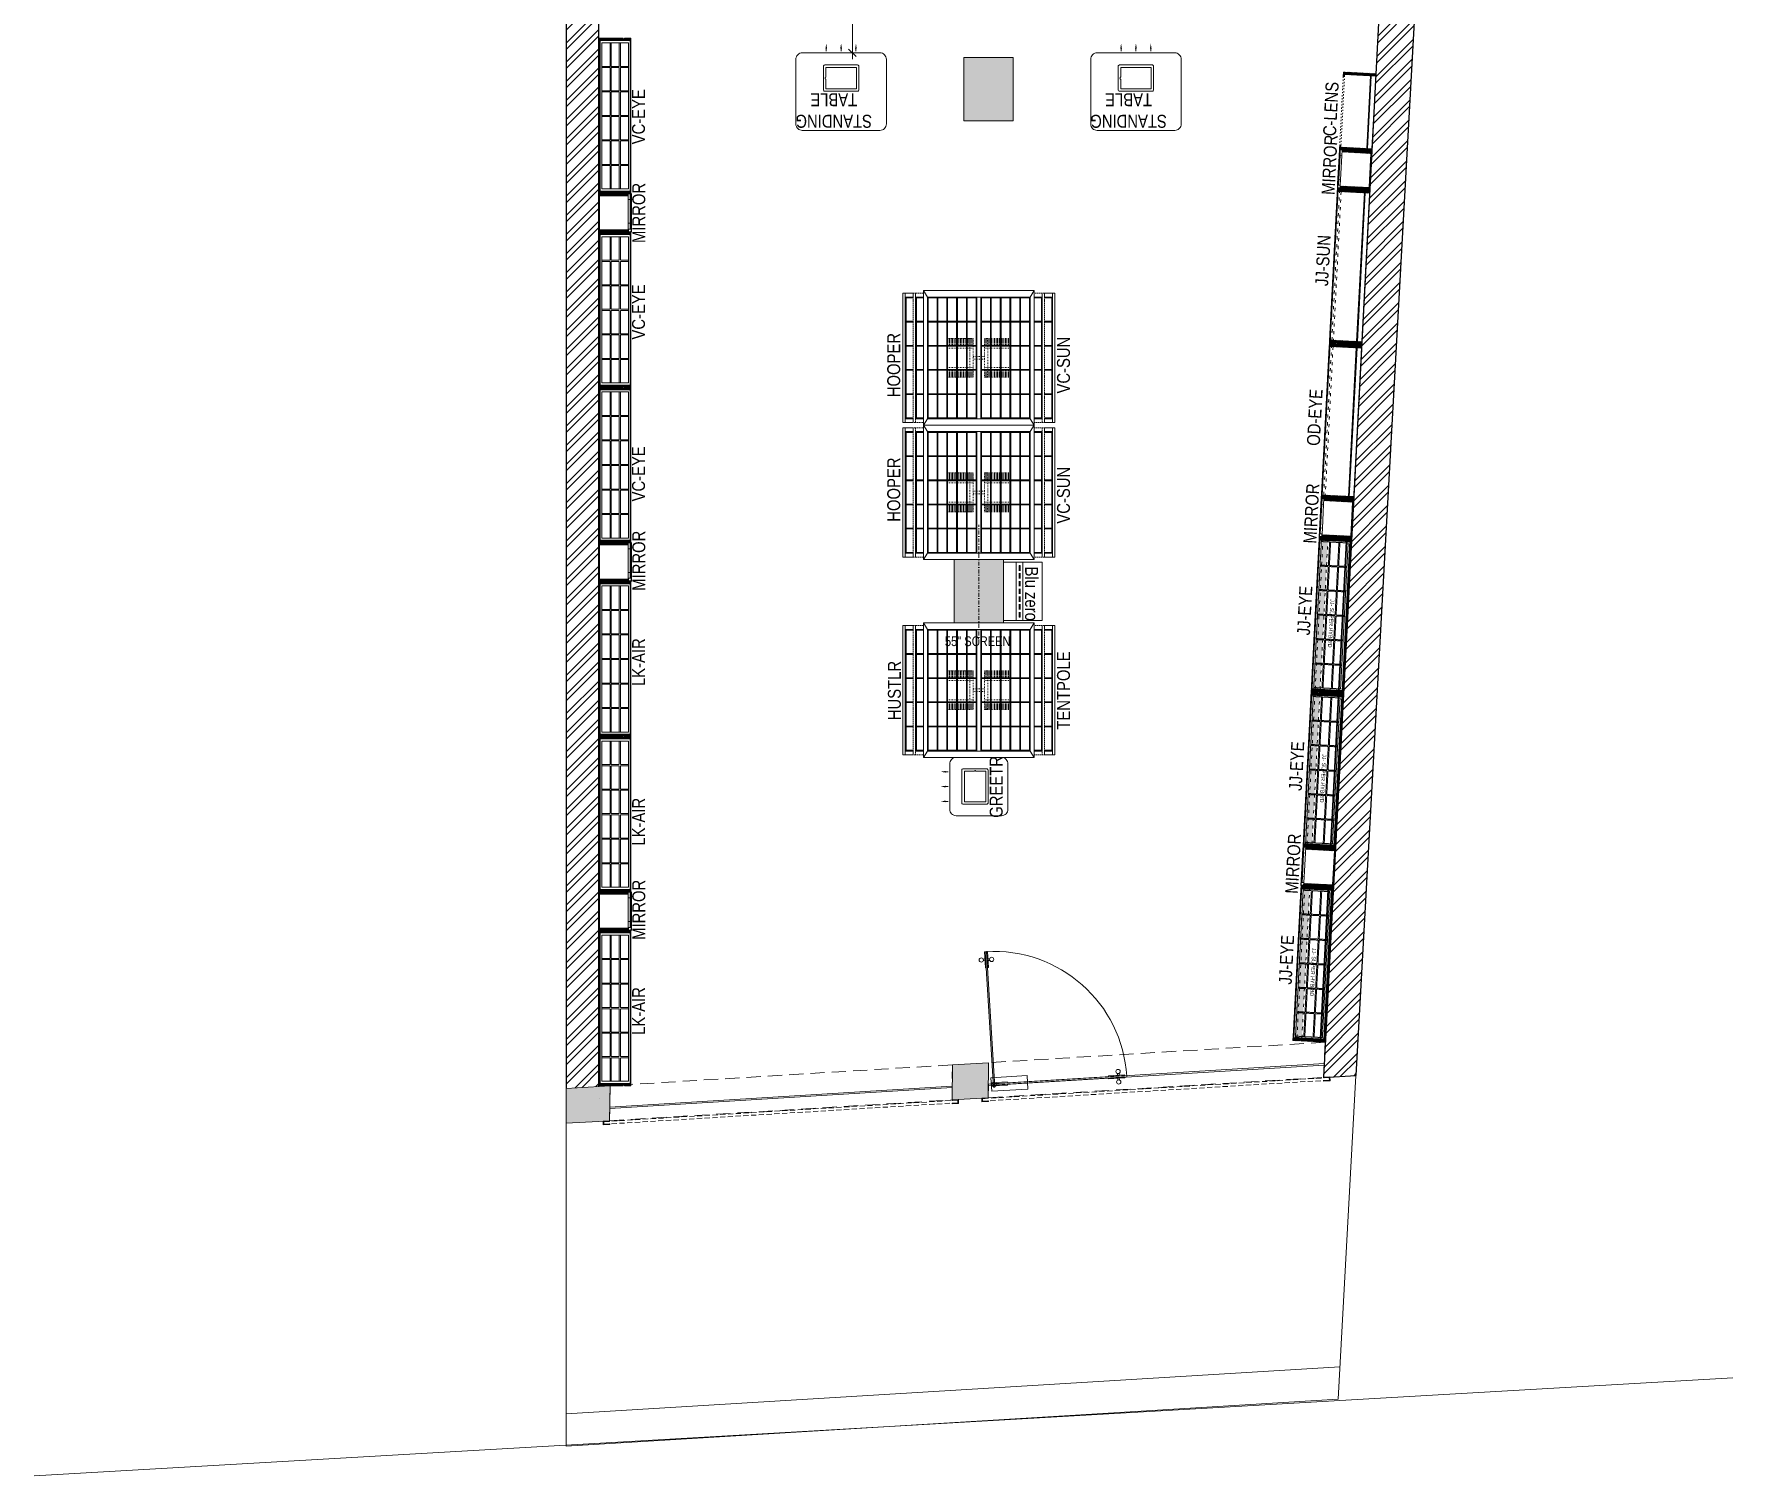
# Model space of a CAD drawing. Header units: millimetres. Extents: x 2137169 to 2150308, y 32445 to 49633.
# Drawn here: x 2137169 to 2150308, y 32445 to 43596 of the extents above; entities that cross this region are included whole.
import ezdxf

# ---------------------------------------------------------------- set-up
doc = ezdxf.new("R2010")
doc.units = ezdxf.units.MM
doc.header["$LTSCALE"] = 40
doc.header["$PDMODE"] = 3
for name, pattern in [('a_p6_plan_L18$0$HIDDEN', [0.375, 0.25, -0.125]), ('ACAD_ISO03W100', [30, 12, -18]), ('D10_DASHED', [0.75, 0.5, -0.25]), ('DASHDOT2', [0.5, 0.25, -0.125, 0, -0.125]), ('HIDDENX2', [0.75, 0.5, -0.25]), ('SK-103 Ground - Rome$0$LA-103A$0$HIDDEN2', [0.1875, 0.125, -0.0625])]:
    doc.linetypes.add(name, pattern=pattern)
for name, color, linetype, lineweight in [('A-COL', 243, 'Continuous', 9), ('A-Glazing', 4, 'Continuous', 20), ('A-shutter', 8, 'Continuous', 18), ('A-STAIR', 6, 'Continuous', 5), ('beam', 90, 'Continuous', 9), ('column hatch', 5, 'Continuous', 0), ('Glazing', 141, 'Continuous', 15), ('HIDDEN LINE', 177, 'Continuous', 0), ('LENS-DIM', 252, 'Continuous', 5), ('LENS-FURNITURE', 13, 'Continuous', 9), ('LENS-TEXT', 31, 'Continuous', 5), ('LENS_TEXT', 31, 'Continuous', 5), ('LK-FF&E FLOOR', 1, 'Continuous', 9), ('LK-FF&E WALL', 1, 'Continuous', 9), ('LK-IT', 3, 'Continuous', 18), ('LN-ELEVATION-1', 81, 'Continuous', 13), ('LN-ELEVATION-2', 103, 'Continuous', 20), ('LN-ELEVATION-3', 125, 'a_p6_plan_L18$0$HIDDEN', 18), ('LN-ELEVATION-4', 145, 'Continuous', 13), ('LN-ELEVATION-5', 167, 'Continuous', 5), ('LN-HATCH', 251, 'Continuous', 0), ('PLANO-TXT', 252, 'Continuous', 5), ('rolling shutter', 1, 'Continuous', 5)]:
    doc.layers.add(name, color=color, linetype=linetype, lineweight=lineweight)
doc.layers.add('A-WALL', color=1, linetype='Continuous')
doc.styles.add('LK TXT', font='Gill Sans MT Condensed Regular.ttf')
doc.styles.get("Standard").update_dxf_attribs({"font": 'Gill Sans MT Condensed Regular.ttf', "height": 100})
doc.dimstyles.new('LK-MM 200', dxfattribs={"dimscale": 2000, "dimtxt": 0.05, "dimasz": 0.00025, "dimexe": 0.1, "dimexo": 0.0625, "dimgap": 0.045, "dimtad": 1, "dimdec": 0, "dimzin": 0, "dimdsep": 46, "dimtxsty": 'Standard', "dimblk": 'DMLL', "dimblk1": 'DMLL', "dimblk2": 'DMLL', "dimcen": 0.09, "dimclrd": 251, "dimclre": 250, "dimclrt": 256, "dimadec": 0, "dimazin": 0, "dimtfac": 1, "dimtdec": 0, "dimtofl": 0, "dimtmove": 2, "dimatfit": 3, "dimldrblk": 'OPEN90', "dimfxl": 1, "dimtolj": 1, "dimtzin": 0, "dimlwd": 5, "dimlwe": 0, "dimarcsym": 0})
pattern_1 = [(45, (7858054.0837, 3504049.203), (-4.4901280605, 4.4901280605), [])]
pattern_2 = [(45, (3990327.2935, 1709214.6916), (-4.4901280605, 4.4901280605), [])]

# ---------------------------------------------------------------- blocks, each defined once
blk = doc.blocks.new('BLUE ZERO')
at = {"layer": 'LENS-FURNITURE', "ltscale": 0.5}
for points in [[(86207, 120883), (86207, 120433), (85907, 120433), (85907, 120883)], [(86107, 120883), (86107, 120433), (86057, 120433), (86057, 120883)]]:
    blk.add_lwpolyline(points, close=True, dxfattribs=at)
at = {"layer": 'LENS-FURNITURE', "linetype": 'D10_DASHED', "ltscale": 2}
blk.add_lwpolyline([(86086, 120858), (86086, 120458), (86078, 120458), (86078, 120858)], close=True, dxfattribs=at)
blk = doc.blocks.new('MIRROR')
at = {"layer": 'LN-HATCH', "ltscale": 0.5}
h = blk.add_hatch(dxfattribs=at)
h.set_pattern_fill('ANSI31', color=256, scale=2)
h.set_pattern_definition([(45, (4060433.7416, 1708720.787), (-4.4901280605, 4.4901280605), [])])
h.paths.add_polyline_path([(213, 101), (231, 101), (231, -128), (213, -128)])
h.paths.add_polyline_path([(231, 95), (495, 95), (495, 101), (231, 101)])
h.paths.add_polyline_path([(513, 101), (495, 101), (495, -128), (513, -128)])
at = {"layer": 'Defpoints'}
blk.add_lwpolyline([(513, 101), (213, 101), (213, -149), (513, -149)], close=True, dxfattribs=at)
at = {"layer": 'LN-ELEVATION-1'}
for points in [[(213, 101), (231, 101), (231, -128), (213, -128)], [(231, 95), (495, 95), (495, 101), (231, 101)], [(513, 101), (495, 101), (495, -128), (513, -128)], [(260, -142), (260, -128), (215, -128), (215, -149), (224, -149), (224, -147), (216, -147), (216, -142)], [(443, -142), (443, -128), (488, -128), (488, -149), (479, -149), (479, -147), (486, -147), (486, -142)], [(505, -149), (505, -147), (509, -147), (509, -129), (488, -129), (488, -128), (511, -128), (511, -149)]]:
    blk.add_lwpolyline(points, close=True, dxfattribs=at)
at = {"layer": 'LN-ELEVATION-2'}
blk.add_lwpolyline([(260, -142), (443, -142), (443, -128), (260, -128)], close=True, dxfattribs=at)
at = {"layer": 'LN-ELEVATION-2', "color": 4, "lineweight": 0}
blk.add_lwpolyline([(216, -142), (486, -142), (486, -147), (216, -147)], close=True, dxfattribs=at)
at = {"layer": 'LN-ELEVATION-4', "ltscale": 0.5}
blk.add_line((479, -149), (224, -149), dxfattribs=at)
blk = doc.blocks.new('JJ SUPERHYBRID 1200')
at = {"layer": 'LN-ELEVATION-5'}
h = blk.add_hatch(color=177, dxfattribs=at)
h.dxf.hatch_style = 1
h.paths.add_polyline_path([(1182, 68), (32, 68), (32, 18), (1182, 18)])
at = {"layer": 'LN-HATCH', "ltscale": 0.5}
h = blk.add_hatch(dxfattribs=at)
h.set_pattern_fill('ANSI31', color=256, scale=2)
h.set_pattern_definition([(45, (4097602.2716, 1708830.267), (-4.4901280605, 4.4901280605), [])])
h.paths.add_polyline_path([(1207, 250), (1207, 60), (1201, 60), (1201, 50), (1207, 50), (1207, 6), (1182, 6), (1182, 250)])
h.paths.add_polyline_path([(32, 210), (1182, 210), (1182, 216), (32, 216)])
h.paths.add_polyline_path([(1172, 6), (1172, 0), (1207, 0), (1207, 6)])
h.paths.add_polyline_path([(7, 250), (7, 60), (13, 60), (13, 50), (7, 50), (7, 6), (32, 6), (32, 250)])
h.paths.add_polyline_path([(42, 6), (42, 0), (7, 0), (7, 6)])
at = {"layer": 'LN-ELEVATION-1', "ltscale": 0.5}
for points in [[(7, 250), (7, 60), (13, 60), (13, 50), (7, 50), (7, 6), (25, 6), (25, 250)], [(7, 250), (7, 60), (13, 60), (13, 50), (7, 50), (7, 6), (32, 6), (32, 250)], [(25, 238), (1189, 238), (1189, 244), (25, 244)], [(32, 210), (1182, 210), (1182, 216), (32, 216)], [(1207, 250), (1207, 60), (1201, 60), (1201, 50), (1207, 50), (1207, 6), (1182, 6), (1182, 250)], [(1207, 250), (1207, 60), (1201, 60), (1201, 50), (1207, 50), (1207, 6), (1189, 6), (1189, 250)], [(42, 6), (42, 0), (7, 0), (7, 6)], [(42, 6), (42, 0), (7, 0), (7, 6)], [(1172, 6), (1172, 0), (1207, 0), (1207, 6)], [(1172, 6), (1172, 0), (1207, 0), (1207, 6)]]:
    blk.add_lwpolyline(points, close=True, dxfattribs=at)
at = {"layer": 'LN-ELEVATION-3', "ltscale": 0.5}
for p, q in [((1189, 250), (25, 250)), ((1182, 250), (32, 250)), ((1172, 6), (42, 6)), ((1172, 6), (42, 6)), ((42, 0), (1172, 0)), ((42, 0), (1172, 0))]:
    blk.add_line(p, q, dxfattribs=at)
blk.add_lwpolyline([(1172, 226), (42, 226), (42, 18), (1172, 18)], close=True, dxfattribs=at)
at = {"layer": 'LN-ELEVATION-3', "ltscale": 0.5, "transparency": 33554526}
for points in [[(224, 226), (42, 226), (42, 162), (224, 162)], [(224, 154), (42, 154), (42, 90), (224, 90)], [(413, 226), (232, 226), (232, 162), (413, 162)], [(413, 154), (232, 154), (232, 90), (413, 90)], [(603, 226), (421, 226), (421, 162), (603, 162)], [(603, 154), (421, 154), (421, 90), (603, 90)], [(793, 226), (611, 226), (611, 162), (793, 162)], [(793, 154), (611, 154), (611, 90), (793, 90)], [(982, 226), (801, 226), (801, 162), (982, 162)], [(982, 154), (801, 154), (801, 90), (982, 90)], [(1172, 226), (990, 226), (990, 162), (1172, 162)], [(1172, 90), (990, 90), (990, 154), (1172, 154)], [(224, 82), (42, 82), (42, 18), (224, 18)], [(413, 82), (232, 82), (232, 18), (413, 18)], [(603, 82), (421, 82), (421, 18), (603, 18)], [(793, 82), (611, 82), (611, 18), (793, 18)], [(982, 82), (801, 82), (801, 18), (982, 18)], [(1172, 82), (990, 82), (990, 18), (1172, 18)]]:
    blk.add_lwpolyline(points, close=True, dxfattribs=at)
at = {"layer": 'LN-ELEVATION-4', "linetype": 'ACAD_ISO03W100', "ltscale": 0.05}
for points in [[(1182, 68), (32, 68), (32, 18), (1182, 18)], [(1182, 30), (32, 30), (32, 18), (1182, 18)]]:
    blk.add_lwpolyline(points, close=True, dxfattribs=at)
at = {"layer": 'LK-FF&E WALL', "ltscale": 0.5, "insert": (482, 142), "char_height": 30, "attachment_point": 1}
blk.add_mtext_dynamic_manual_height_columns('\\pt120;JJ- SUPER HYBRID', width=526.83, gutter_width=500, heights=[0], dxfattribs=at)
blk = doc.blocks.new('VC 1200')
at = {"layer": 'LN-HATCH', "ltscale": 0.5}
h = blk.add_hatch(dxfattribs=at)
h.set_pattern_fill('ANSI31', color=256, scale=2)
h.set_pattern_definition([(45, (3760859.753, 1795248.936), (-4.490128061, 4.490128061), [])])
h.paths.add_polyline_path([(-1200, 250), (-1200, 60), (-1194, 60), (-1194, 50), (-1200, 50), (-1200, 6), (-1182, 6), (-1182, 250)])
h = blk.add_hatch(dxfattribs=at)
h.set_pattern_fill('ANSI31', color=256, scale=2)
h.set_pattern_definition(pattern_1)
h.paths.add_polyline_path([(0, 250), (0, 60), (-6, 60), (-6, 50), (0, 50), (0, 6), (-18, 6), (-18, 250)])
h = blk.add_hatch(dxfattribs=at)
h.set_pattern_fill('ANSI31', color=256, scale=2)
h.set_pattern_definition([(45, (7858047.0837, 3504049.203), (-4.4901280605, 4.4901280605), [])])
h.paths.add_polyline_path([(-1165, 6), (-1165, 0), (-1200, 0), (-1200, 6)])
h = blk.add_hatch(dxfattribs=at)
h.set_pattern_fill('ANSI31', color=256, scale=2)
h.set_pattern_definition(pattern_1)
h.paths.add_polyline_path([(-28, 6), (-28, 0), (0, 0), (0, 6)])
at = {"layer": 'LN-ELEVATION-1', "ltscale": 0.5}
for points in [[(-1200, 250), (-1200, 60), (-1194, 60), (-1194, 50), (-1200, 50), (-1200, 6), (-1182, 6), (-1182, 250)], [(-18, 238), (-1182, 238), (-1182, 244), (-18, 244)], [(0, 250), (0, 60), (-6, 60), (-6, 50), (0, 50), (0, 6), (-18, 6), (-18, 250)], [(-1165, 6), (-1165, 0), (-1200, 0), (-1200, 6)], [(-35, 6), (-35, 0), (0, 0), (0, 6)]]:
    blk.add_lwpolyline(points, close=True, dxfattribs=at)
at = {"layer": 'LN-ELEVATION-3', "ltscale": 0.5}
for p, q in [((-1182, 250), (-18, 250)), ((-1165, 6), (-35, 6)), ((-35, 0), (-1165, 0))]:
    blk.add_line(p, q, dxfattribs=at)
for points in [[(-1165, 226), (-35, 226), (-35, 18), (-1165, 18)], [(-1165, 226), (-983, 226), (-983, 162), (-1165, 162)], [(-1165, 90), (-983, 90), (-983, 154), (-1165, 154)], [(-975, 226), (-794, 226), (-794, 162), (-975, 162)], [(-975, 154), (-794, 154), (-794, 90), (-975, 90)], [(-786, 226), (-604, 226), (-604, 162), (-786, 162)], [(-786, 154), (-604, 154), (-604, 90), (-786, 90)], [(-596, 226), (-414, 226), (-414, 162), (-596, 162)], [(-596, 154), (-414, 154), (-414, 90), (-596, 90)], [(-406, 226), (-225, 226), (-225, 162), (-406, 162)], [(-406, 154), (-225, 154), (-225, 90), (-406, 90)], [(-217, 226), (-35, 226), (-35, 162), (-217, 162)], [(-217, 154), (-35, 154), (-35, 90), (-217, 90)], [(-1165, 82), (-983, 82), (-983, 18), (-1165, 18)], [(-975, 82), (-794, 82), (-794, 18), (-975, 18)], [(-786, 82), (-604, 82), (-604, 18), (-786, 18)], [(-596, 82), (-414, 82), (-414, 18), (-596, 18)], [(-406, 82), (-225, 82), (-225, 18), (-406, 18)], [(-217, 82), (-35, 82), (-35, 18), (-217, 18)]]:
    blk.add_lwpolyline(points, close=True, dxfattribs=at)
blk = doc.blocks.new('JJ 1200')
at = {"layer": 'LN-HATCH', "ltscale": 0.5}
h = blk.add_hatch(dxfattribs=at)
h.set_pattern_fill('ANSI31', color=256, scale=2)
h.set_pattern_definition([(45, (4097187.331, 1708800.267), (-4.4901280605, 4.4901280605), [])])
h.paths.add_polyline_path([(792, 220), (792, 30), (786, 30), (786, 20), (792, 20), (792, -24), (767, -24), (767, 220)])
h.paths.add_polyline_path([(-383, 180), (767, 180), (767, 186), (-383, 186)])
h.paths.add_polyline_path([(757, -24), (757, -30), (792, -30), (792, -24)])
h.paths.add_polyline_path([(-408, 220), (-408, 30), (-402, 30), (-402, 20), (-408, 20), (-408, -24), (-383, -24), (-383, 220)])
h.paths.add_polyline_path([(-373, -24), (-373, -30), (-408, -30), (-408, -24)])
at = {"layer": 'LN-ELEVATION-1', "ltscale": 0.5}
for points in [[(-408, 220), (-408, 30), (-402, 30), (-402, 20), (-408, 20), (-408, -24), (-383, -24), (-383, 220)], [(-383, 180), (767, 180), (767, 186), (-383, 186)], [(792, 220), (792, 30), (786, 30), (786, 20), (792, 20), (792, -24), (767, -24), (767, 220)], [(-373, -24), (-373, -30), (-408, -30), (-408, -24)], [(757, -24), (757, -30), (792, -30), (792, -24)]]:
    blk.add_lwpolyline(points, close=True, dxfattribs=at)
at = {"layer": 'LN-ELEVATION-3', "ltscale": 0.5}
for p, q in [((767, 220), (-383, 220)), ((757, -24), (-373, -24)), ((-373, -30), (757, -30))]:
    blk.add_line(p, q, dxfattribs=at)
at = {"layer": 'LN-ELEVATION-4', "linetype": 'ACAD_ISO03W100', "ltscale": 0.05}
blk.add_lwpolyline([(767, 0), (-383, 0), (-383, -12), (767, -12)], close=True, dxfattribs=at)
blk = doc.blocks.new('CLENS 600')
at = {"layer": 'LN-HATCH', "ltscale": 0.5}
h = blk.add_hatch(dxfattribs=at)
h.set_pattern_fill('ANSI31', color=256, scale=2)
h.set_pattern_definition(pattern_2)
h.paths.add_polyline_path([(-600, 0), (-582, 0), (-582, -240), (-600, -240)])
h = blk.add_hatch(dxfattribs=at)
h.set_pattern_fill('ANSI31', color=256, scale=2)
h.set_pattern_definition([(45, (3975657.573, 1709214.6916), (-4.490128061, 4.490128061), [])])
h.paths.add_polyline_path([(-18, 0), (0, 0), (0, -240), (-18, -240)])
h = blk.add_hatch(dxfattribs=at)
h.set_pattern_fill('ANSI31', color=256, scale=2)
h.set_pattern_definition([(45, (3990252.2935, 1709214.6916), (-4.4901280605, 4.4901280605), [])])
h.paths.add_polyline_path([(-582, -40), (-18, -40), (-18, -34), (-582, -34)])
h = blk.add_hatch(dxfattribs=at)
h.set_pattern_fill('ANSI31', color=256, scale=2)
h.set_pattern_definition(pattern_2)
h.paths.add_polyline_path([(-600, -250), (-565, -250), (-565, -240), (-600, -240)])
h = blk.add_hatch(dxfattribs=at)
h.set_pattern_fill('ANSI31', color=256, scale=2)
h.set_pattern_definition([(45, (3990177.2935, 1709214.6916), (-4.4901280605, 4.4901280605), [])])
h.paths.add_polyline_path([(-35, -250), (0, -250), (0, -240), (-35, -240)])
at = {"layer": 'HIDDEN LINE', "linetype": 'ACAD_ISO03W100', "ltscale": 0.02}
for p, q in [((-35, -240), (-565, -240)), ((-565, -250), (-35, -250))]:
    blk.add_line(p, q, dxfattribs=at)
at = {"layer": 'LN-ELEVATION-1', "ltscale": 0.5}
for points in [[(-600, 0), (-582, 0), (-582, -240), (-600, -240)], [(-18, 0), (0, 0), (0, -240), (-18, -240)], [(-582, -40), (-18, -40), (-18, -34), (-582, -34)], [(-600, -250), (-565, -250), (-565, -240), (-600, -240)], [(-35, -250), (0, -250), (0, -240), (-35, -240)]]:
    blk.add_lwpolyline(points, close=True, dxfattribs=at)
at = {"layer": 'LN-ELEVATION-4'}
blk.add_line((-18, 0), (-582, 0), dxfattribs=at)
blk = doc.blocks.new('*U42')
at = {"layer": 'A-shutter', "color": 5, "ltscale": 10}
for points in [[(41039206, -1561539), (41039206, -1561544), (41039161, -1561544), (41039161, -1561564), (41039206, -1561564), (41039206, -1561569), (41039156, -1561569), (41039156, -1561539)], [(41041859, -1561539), (41041859, -1561544), (41041904, -1561544), (41041904, -1561564), (41041859, -1561564), (41041859, -1561569), (41041909, -1561569), (41041909, -1561539)]]:
    blk.add_lwpolyline(points, close=True, dxfattribs=at)
at = {"layer": 'A-shutter', "color": 5, "linetype": 'HIDDENX2', "ltscale": 2, "true_color": 0x0505ff}
blk.add_lwpolyline([(41039161, -1561544), (41039161, -1561564), (41041904, -1561564), (41041904, -1561544)], close=True, dxfattribs=at)
blk = doc.blocks.new('*U43')
at = {"layer": 'A-shutter', "color": 5, "ltscale": 10}
for points in [[(41039206, -1561539), (41039206, -1561544), (41039161, -1561544), (41039161, -1561564), (41039206, -1561564), (41039206, -1561569), (41039156, -1561569), (41039156, -1561539)], [(41041803, -1561539), (41041803, -1561544), (41041848, -1561544), (41041848, -1561564), (41041803, -1561564), (41041803, -1561569), (41041853, -1561569), (41041853, -1561539)]]:
    blk.add_lwpolyline(points, close=True, dxfattribs=at)
at = {"layer": 'A-shutter', "color": 5, "linetype": 'HIDDENX2', "ltscale": 2, "true_color": 0x0505ff}
blk.add_lwpolyline([(41039161, -1561544), (41039161, -1561564), (41041848, -1561564), (41041848, -1561544)], close=True, dxfattribs=at)
blk = doc.blocks.new('A$C0b04b9d4')
at = {"layer": 'column hatch'}
h = blk.add_hatch(color=8, dxfattribs=at)
h.dxf.hatch_style = 1
h.paths.add_polyline_path([(2342, 8893), (2052, 8919), (2052, 8628), (2342, 8602)])
h.paths.add_polyline_path([(3455, 5586), (3075, 5586), (3075, 5096), (3455, 5096)])
h.paths.add_polyline_path([(3380, 1704), (3000, 1704), (3000, 1214), (3380, 1214)])
h.paths.add_polyline_path([(3266, -2186), (2986, -2203), (2983, -2474), (3263, -2457)])
h.paths.add_polyline_path([(338, -2364), (0, -2385), (0, -2655), (335, -2635)])
at = {"layer": 'LN-HATCH'}
h = blk.add_hatch(dxfattribs=at)
h.set_pattern_fill('ANSI32', color=256, scale=11, angle=180)
h.set_pattern_definition([(225, (-5155090.45, -36221.76), (74.087113, -74.087113), []), (225, (-5155139.84, -36221.76), (74.087113, -74.087113), [])])
h.paths.add_polyline_path([(6659, 7740), (6379, 7740), (5855, -2300), (6106, -2284)])
h.paths.add_polyline_path([(0, -2385), (250, -2370), (250, 11528), (5778, 10938), (5779, 11189), (0, 11806)])
at = {"layer": 'A-COL'}
for p, q in [((3075, 5586), (3075, 5096)), ((3075, 5586), (3455, 5586)), ((3455, 5586), (3455, 5096)), ((3075, 5096), (3455, 5096)), ((3000, 1704), (3000, 1214)), ((3000, 1704), (3380, 1704)), ((3380, 1704), (3380, 1214)), ((3000, 1214), (3380, 1214)), ((2986, -2203), (2983, -2474)), ((2983, -2474), (2986, -2203)), ((3263, -2457), (3266, -2186)), ((335, -2635), (338, -2364)), ((0, -2656), (0, -2385)), ((258, -2461), (258, -2461)), ((2983, -2474), (3263, -2457)), ((0, -2655), (250, -2640)), ((250, -2640), (335, -2635))]:
    blk.add_line(p, q, dxfattribs=at)
for points in [[(2986, -2203), (3266, -2186)], [(0, -2385), (338, -2364)]]:
    blk.add_lwpolyline(points, dxfattribs=at)
at = {"layer": 'A-Glazing'}
for points in [[(3264, -2351), (5860, -2193), (5860, -2205), (3264, -2363)], [(336, -2529), (2983, -2368), (2984, -2379), (336, -2541)]]:
    blk.add_lwpolyline(points, close=True, dxfattribs=at)
at = {"layer": 'A-STAIR'}
for p, q in [((6106, -2284), (5968, -4789)), ((0, -2655), (0, -5152)), ((0, -4902), (5982, -4538)), ((-4116, -5382), (9022, -4624)), ((0, -5152), (5968, -4789))]:
    blk.add_line(p, q, dxfattribs=at)
at = {"layer": 'A-WALL'}
for p, q in [((0, 11806), (0, -2385)), ((250, 11528), (250, -2370)), ((6379, 7740), (5855, -2300)), ((6646, 7510), (6106, -2284)), ((5855, -2300), (6106, -2284))]:
    blk.add_line(p, q, dxfattribs=at)
at = {"layer": 'beam', "linetype": 'a_p6_plan_L18$0$HIDDEN', "lineweight": 5, "ltscale": 11}
for points in [[(5869, -2028), (3266, -2186), (3263, -2457), (5855, -2300)], [(2983, -2474), (2986, -2203), (338, -2364), (335, -2635)]]:
    blk.add_lwpolyline(points, close=True, dxfattribs=at)
at = {"layer": 'rolling shutter', "color": 2, "rotation": 3.478649510760613}
for name, p in [('*U43', (-41055077, -933914)), ('*U42', (-41058005, -934092))]:
    blk.add_blockref(name, p, dxfattribs=at)
blk = doc.blocks.new('Euro center Mirror + IPAD')
at = {"layer": 'LN-ELEVATION-4', "linetype": 'ACAD_ISO03W100', "ltscale": 0.01}
blk.add_lwpolyline([(0, 47), (0, -41), (-20, -41), (-20, 47)], close=True, dxfattribs=at)
at = {"layer": 'LN-ELEVATION-5', "linetype": 'ACAD_ISO03W100', "ltscale": 0.01}
for p, q in [((-160, 247), (-160, 47)), ((-160, 247), (-160, 47)), ((-159, 247), (-159, 47)), ((-159, 247), (-159, 47)), ((-158, 247), (-158, 47)), ((-158, 247), (-158, 47)), ((-157, 247), (-157, 47)), ((-156, 247), (-156, 47)), ((-154, 247), (-154, 47)), ((-151, 247), (-151, 47)), ((-146, 247), (-146, 47)), ((-141, 247), (-141, 47)), ((-135, 247), (-135, 47)), ((-128, 247), (-128, 47)), ((-120, 247), (-120, 47)), ((-111, 247), (-111, 47)), ((-102, 247), (-102, 47)), ((-85, 247), (-85, 47)), ((65, 247), (65, 47)), ((82, 247), (82, 47)), ((91, 247), (91, 47)), ((100, 247), (100, 47)), ((108, 247), (108, 47)), ((115, 247), (115, 47)), ((121, 247), (121, 47)), ((126, 247), (126, 47)), ((131, 247), (131, 47)), ((134, 247), (134, 47)), ((136, 247), (136, 47)), ((137, 247), (137, 47)), ((138, 247), (138, 47)), ((138, 247), (138, 47)), ((139, 247), (139, 47)), ((139, 247), (139, 47)), ((140, 247), (140, 47)), ((140, 247), (140, 47)), ((-160, -41), (-160, -241)), ((-160, -41), (-160, -241)), ((-159, -41), (-159, -241)), ((-159, -41), (-159, -241)), ((-158, -41), (-158, -241)), ((-158, -41), (-158, -241)), ((-157, -41), (-157, -241)), ((-156, -41), (-156, -241)), ((-154, -41), (-154, -241)), ((-151, -41), (-151, -241)), ((-146, -41), (-146, -241)), ((-141, -41), (-141, -241)), ((-135, -41), (-135, -241)), ((-128, -41), (-128, -241)), ((-120, -41), (-120, -241)), ((-111, -41), (-111, -241)), ((-102, -41), (-102, -241)), ((-85, -41), (-85, -241)), ((65, -41), (65, -241)), ((82, -41), (82, -241)), ((91, -41), (91, -241)), ((100, -41), (100, -241)), ((108, -41), (108, -241)), ((115, -41), (115, -241)), ((121, -41), (121, -241)), ((126, -41), (126, -241)), ((131, -41), (131, -241)), ((134, -41), (134, -241)), ((136, -41), (136, -241)), ((137, -41), (137, -241)), ((138, -41), (138, -241)), ((138, -41), (138, -241)), ((139, -41), (139, -241)), ((139, -41), (139, -241)), ((140, -41), (140, -241)), ((140, -41), (140, -241))]:
    blk.add_line(p, q, dxfattribs=at)
for points in [[(140, 73), (140, 247), (-160, 247), (-160, 73)], [(140, -67), (140, -241), (-160, -241), (-160, -67)]]:
    blk.add_lwpolyline(points, dxfattribs=at)
for points in [[(140, 73), (140, 47), (-160, 47), (-160, 73)], [(140, -41), (140, -67), (-160, -67), (-160, -41)]]:
    blk.add_lwpolyline(points, close=True, dxfattribs=at)
blk = doc.blocks.new('EURO 1040 x 1175')
at = {"layer": 'LN-ELEVATION-1'}
for points in [[(-470, -327), (470, -327), (470, 468), (-470, 468)], [(-470, 85), (470, 85), (470, 468), (-470, 468)], [(-283, 85), (-277, 85), (-277, 468), (-283, 468)], [(-96, 85), (-90, 85), (-90, 468), (-96, 468)], [(90, 85), (96, 85), (96, 468), (90, 468)], [(277, 85), (283, 85), (283, 468), (277, 468)], [(-470, 387), (-283, 387), (-283, 393), (-470, 393)], [(-470, 311), (-283, 311), (-283, 317), (-470, 317)], [(-277, 387), (-96, 387), (-96, 393), (-277, 393)], [(-277, 311), (-96, 311), (-96, 317), (-277, 317)], [(-90, 387), (90, 387), (90, 393), (-90, 393)], [(-90, 311), (90, 311), (90, 317), (-90, 317)], [(96, 387), (277, 387), (277, 393), (96, 393)], [(96, 311), (277, 311), (277, 317), (96, 317)], [(283, 387), (470, 387), (470, 393), (283, 393)], [(283, 311), (470, 311), (470, 317), (283, 317)], [(-470, 236), (-283, 236), (-283, 242), (-470, 242)], [(-470, 160), (-283, 160), (-283, 166), (-470, 166)], [(-277, 236), (-96, 236), (-96, 242), (-277, 242)], [(-277, 160), (-96, 160), (-96, 166), (-277, 166)], [(-90, 236), (90, 236), (90, 242), (-90, 242)], [(-90, 160), (90, 160), (90, 166), (-90, 166)], [(96, 236), (277, 236), (277, 242), (96, 242)], [(96, 160), (277, 160), (277, 166), (96, 166)], [(283, 236), (470, 236), (470, 242), (283, 242)], [(283, 160), (470, 160), (470, 166), (283, 166)], [(-470, 85), (470, 85), (470, 55), (-470, 55)], [(-470, 55), (470, 55), (470, -327), (-470, -327)], [(-283, 55), (-277, 55), (-277, -327), (-283, -327)], [(-96, 55), (-90, 55), (-90, -327), (-96, -327)], [(90, 55), (96, 55), (96, -327), (90, -327)], [(277, 55), (283, 55), (283, -327), (277, -327)], [(-470, -20), (-283, -20), (-283, -26), (-470, -26)], [(-470, -96), (-283, -96), (-283, -102), (-470, -102)], [(-277, -20), (-96, -20), (-96, -26), (-277, -26)], [(-277, -96), (-96, -96), (-96, -102), (-277, -102)], [(-90, -20), (90, -20), (90, -26), (-90, -26)], [(-90, -96), (90, -96), (90, -102), (-90, -102)], [(96, -20), (277, -20), (277, -26), (96, -26)], [(96, -96), (277, -96), (277, -102), (96, -102)], [(283, -20), (470, -20), (470, -26), (283, -26)], [(283, -96), (470, -96), (470, -102), (283, -102)], [(-470, -171), (-283, -171), (-283, -177), (-470, -177)], [(-470, -246), (-283, -246), (-283, -252), (-470, -252)], [(-277, -171), (-96, -171), (-96, -177), (-277, -177)], [(-277, -246), (-96, -246), (-96, -252), (-277, -252)], [(-90, -171), (90, -171), (90, -177), (-90, -177)], [(-90, -246), (90, -246), (90, -252), (-90, -252)], [(96, -171), (277, -171), (277, -177), (96, -177)], [(96, -246), (277, -246), (277, -252), (96, -252)], [(283, -171), (470, -171), (470, -177), (283, -177)], [(283, -246), (470, -246), (470, -252), (283, -252)]]:
    blk.add_lwpolyline(points, close=True, dxfattribs=at)
for points in [[(-283, 462), (-464, 462), (-464, 317)], [(-96, 462), (-277, 462)], [(90, 462), (-90, 462)], [(277, 462), (96, 462)], [(464, 317), (464, 462), (283, 462)], [(-464, 311), (-464, 242)], [(464, 242), (464, 311)], [(-464, 236), (-464, 166)], [(-464, 160), (-464, 91), (-283, 91)], [(283, 91), (464, 91), (464, 160)], [(464, 166), (464, 236)], [(-464, -20), (-464, 49), (-283, 49)], [(-277, 91), (-96, 91)], [(-277, 49), (-96, 49)], [(-90, 91), (90, 91)], [(-90, 49), (90, 49)], [(96, 91), (277, 91)], [(96, 49), (277, 49)], [(283, 49), (464, 49), (464, -20)], [(-464, -96), (-464, -26)], [(-464, -171), (-464, -102)], [(464, -26), (464, -96)], [(464, -102), (464, -171)], [(-283, -321), (-464, -321), (-464, -177)], [(464, -177), (464, -321), (283, -321)], [(-96, -321), (-277, -321)], [(90, -321), (-90, -321)], [(277, -321), (96, -321)]]:
    blk.add_lwpolyline(points, dxfattribs=at)
at = {"layer": 'LN-ELEVATION-2'}
blk.add_lwpolyline([(-520, -357), (520, -357), (520, 498), (-520, 498)], close=True, dxfattribs=at)
for points in [[(-470, 468), (-520, 498)], [(470, 468), (520, 498)], [(-470, -327), (-520, -357)], [(470, -327), (520, -357)]]:
    blk.add_lwpolyline(points, dxfattribs=at)
at = {"layer": 'LN-ELEVATION-3'}
for points in [[(-500, 560), (500, 560), (500, 578), (-500, 578)], [(-500, 498), (-470, 498), (-470, 560), (-500, 560)], [(470, 498), (500, 498), (500, 560), (470, 560)], [(-500, -357), (-470, -357), (-470, -419), (-500, -419)], [(470, -357), (500, -357), (500, -419), (470, -419)], [(-500, -419), (500, -419), (500, -437), (-500, -437)]]:
    blk.add_lwpolyline(points, close=True, dxfattribs=at)
at = {"layer": 'LN-ELEVATION-4'}
for points in [[(-500, 640), (500, 640), (500, 658), (-500, 658)], [(-500, 578), (-470, 578), (-470, 640), (-500, 640)], [(-470, 498), (-464, 498), (-464, 560), (-470, 560)], [(-464, 554), (-283, 554), (-283, 560), (-464, 560)], [(-283, 498), (-277, 498), (-277, 560), (-283, 560)], [(-277, 554), (-96, 554), (-96, 560), (-277, 560)], [(-96, 498), (-90, 498), (-90, 560), (-96, 560)], [(-90, 554), (90, 554), (90, 560), (-90, 560)], [(90, 498), (96, 498), (96, 560), (90, 560)], [(96, 554), (277, 554), (277, 560), (96, 560)], [(277, 498), (283, 498), (283, 560), (277, 560)], [(283, 554), (464, 554), (464, 560), (283, 560)], [(464, 498), (470, 498), (470, 560), (464, 560)], [(470, 578), (500, 578), (500, 640), (470, 640)], [(-470, -357), (-464, -357), (-464, -419), (-470, -419)], [(-283, -357), (-277, -357), (-277, -419), (-283, -419)], [(-96, -357), (-90, -357), (-90, -419), (-96, -419)], [(90, -357), (96, -357), (96, -419), (90, -419)], [(277, -357), (283, -357), (283, -419), (277, -419)], [(464, -357), (470, -357), (470, -419), (464, -419)], [(-500, -437), (-470, -437), (-470, -499), (-500, -499)], [(-500, -499), (500, -499), (500, -517), (-500, -517)], [(-464, -413), (-283, -413), (-283, -419), (-464, -419)], [(-277, -413), (-96, -413), (-96, -419), (-277, -419)], [(-90, -413), (90, -413), (90, -419), (-90, -419)], [(96, -413), (277, -413), (277, -419), (96, -419)], [(283, -413), (464, -413), (464, -419), (283, -419)], [(470, -437), (500, -437), (500, -499), (470, -499)]]:
    blk.add_lwpolyline(points, close=True, dxfattribs=at)
at = {"layer": 'LN-ELEVATION-5'}
for points in [[(-470, 578), (-464, 578), (-464, 640), (-470, 640)], [(-464, 634), (-283, 634), (-283, 640), (-464, 640)], [(-283, 578), (-277, 578), (-277, 640), (-283, 640)], [(-277, 634), (-96, 634), (-96, 640), (-277, 640)], [(-96, 578), (-90, 578), (-90, 640), (-96, 640)], [(-90, 634), (90, 634), (90, 640), (-90, 640)], [(90, 578), (96, 578), (96, 640), (90, 640)], [(96, 634), (277, 634), (277, 640), (96, 640)], [(277, 578), (283, 578), (283, 640), (277, 640)], [(283, 634), (464, 634), (464, 640), (283, 640)], [(464, 578), (470, 578), (470, 640), (464, 640)], [(-470, -437), (-464, -437), (-464, -499), (-470, -499)], [(-464, -493), (-283, -493), (-283, -499), (-464, -499)], [(-283, -437), (-277, -437), (-277, -499), (-283, -499)], [(-277, -493), (-96, -493), (-96, -499), (-277, -499)], [(-96, -437), (-90, -437), (-90, -499), (-96, -499)], [(-90, -493), (90, -493), (90, -499), (-90, -499)], [(90, -437), (96, -437), (96, -499), (90, -499)], [(96, -493), (277, -493), (277, -499), (96, -499)], [(277, -437), (283, -437), (283, -499), (277, -499)], [(283, -493), (464, -493), (464, -499), (283, -499)], [(464, -437), (470, -437), (470, -499), (464, -499)]]:
    blk.add_lwpolyline(points, close=True, dxfattribs=at)
at = {"layer": 'LENS-DIM'}
blk.add_blockref('Euro center Mirror + IPAD', (10, 67), dxfattribs=at)
blk = doc.blocks.new('GREETR 450x450')
at = {"layer": 'LN-ELEVATION-1', "linetype": 'ByBlock', "lineweight": -2}
for p, q in [((481, 340), (461, 340)), ((481, 225), (461, 225)), ((481, 110), (461, 110))]:
    blk.add_line(p, q, dxfattribs=at)
at = {"layer": 'LN-ELEVATION-1'}
for points in [[(356, 98), (356, 352, 0.414214), (346, 362), (164, 362, 0.414214), (154, 352), (154, 98, 0.414214), (164, 88), (346, 88, 0.414214)], [(264, 343), (336, 343), (336, 108), (172, 108), (172, 343), (245, 343, 0.327538), (247, 344, -0.733799), (262, 344, 0.327538)]]:
    blk.add_lwpolyline(points, format="xyb", close=True, dxfattribs=at)
at = {"layer": 'LN-ELEVATION-1', "linetype": 'ByBlock', "lineweight": -2}
for points in [[(481, 346), (481, 333), (521, 340)], [(481, 232), (481, 218), (521, 225)], [(481, 117), (481, 104), (521, 110)]]:
    blk.add_solid(points, dxfattribs=at)
at = {"layer": 'LN-ELEVATION-2'}
blk.add_lwpolyline([(50, 0), (400, 0, 0.414214), (450, 50), (450, 400, 0.414214), (400, 450), (50, 450, 0.414214), (0, 400), (0, 50, 0.414214)], format="xyb", close=True, dxfattribs=at)
blk = doc.blocks.new('Entrance Door')
at = {"layer": 'Glazing', "ltscale": 111}
blk.add_hatch(color=256, dxfattribs=at).paths.add_polyline_path([(18, -35), (18, -1235), (30, -1235), (30, -35)])
at = {"layer": 'Glazing'}
for p, q in [((30, -54), (18, -66)), ((1118, -31), (1118, -54)), ((1118, -89), (1118, -66)), ((1133, -31), (1133, -54)), ((1133, -89), (1133, -66))]:
    blk.add_line(p, q, dxfattribs=at)
at = {"layer": 'Glazing', "ltscale": 44}
for p, q in [((-5, -1156), (18, -1156)), ((-5, -1171), (18, -1171)), ((53, -1156), (30, -1156)), ((53, -1171), (30, -1171))]:
    blk.add_line(p, q, dxfattribs=at)
at = {"layer": 'Glazing'}
for points in [[(320, -120), (0, -120), (0, 0), (320, 0)], [(0, -54), (142, -54), (142, -47), (0, -47)], [(0, -66), (142, -66), (142, -74), (0, -74)], [(1181, -54), (1038, -54), (1038, -47), (1181, -47)], [(1181, -66), (1038, -66), (1038, -74), (1181, -74)]]:
    blk.add_lwpolyline(points, close=True, dxfattribs=at)
at = {"layer": 'Glazing', "ltscale": 222}
blk.add_lwpolyline([(-2, -66), (1199, -66), (1199, -54), (-2, -54)], close=True, dxfattribs=at)
at = {"layer": 'Glazing', "ltscale": 111}
blk.add_lwpolyline([(18, -35), (18, -1235), (30, -1235), (30, -35)], close=True, dxfattribs=at)
at = {"layer": 'Glazing', "ltscale": 44}
for points in [[(18, -1093), (18, -1235), (10, -1235), (10, -1093)], [(30, -1093), (30, -1235), (37, -1235), (37, -1093)]]:
    blk.add_lwpolyline(points, close=True, dxfattribs=at)
at = {"layer": 'Glazing'}
for centre, radius in [((1125, -14), 19), ((24, -59), 19.8), ((1125, -107), 19)]:
    blk.add_circle(centre, radius, dxfattribs=at)
at = {"layer": 'Glazing', "ltscale": 44}
for centre in [(-22, -1164), (70, -1164)]:
    blk.add_circle(centre, 19, dxfattribs=at)
at = {"layer": 'Glazing', "ltscale": 222}
blk.add_arc((24, -60), 1175, 270, 359.9996, dxfattribs=at)
blk = doc.blocks.new('Standing Table 700X600')
at = {"layer": 'LN-ELEVATION-1', "linetype": 'ByBlock', "lineweight": -2}
for p, q in [((-115, -32), (-115, -12)), ((0, -32), (0, -12)), ((115, -32), (115, -12))]:
    blk.add_line(p, q, dxfattribs=at)
at = {"layer": 'LN-ELEVATION-1'}
for points in [[(-127, 94), (127, 94, 0.414214), (137, 104), (137, 286, 0.414214), (127, 296), (-127, 296, 0.414214), (-137, 286), (-137, 104, 0.414214)], [(117, 186), (117, 114), (-118, 114), (-118, 278), (117, 278), (117, 205, 0.327538), (119, 203, -0.733799), (119, 188, 0.327538)]]:
    blk.add_lwpolyline(points, format="xyb", close=True, dxfattribs=at)
at = {"layer": 'LN-ELEVATION-1', "linetype": 'ByBlock', "lineweight": -2}
for points in [[(-108, -32), (-121, -32), (-115, -72)], [(7, -32), (-7, -32), (0, -72)], [(121, -32), (108, -32), (115, -72)]]:
    blk.add_solid(points, dxfattribs=at)
at = {"layer": 'LN-ELEVATION-2'}
blk.add_lwpolyline([(-300, 0), (300, 0, 0.414214), (350, 50), (350, 550, 0.414214), (300, 600), (-300, 600, 0.414214), (-350, 550), (-350, 50, 0.414214)], format="xyb", close=True, dxfattribs=at)
at = {"layer": 'LENS-TEXT', "color": 7, "linetype": 'Continuous', "ltscale": 3, "insert": (57, 446), "char_height": 100, "width": 783.96, "attachment_point": 5, "style": 'LK TXT'}
blk.add_mtext('STANDING TABLE', dxfattribs=at)
blk = doc.blocks.new('DMLL')
at = {"layer": 'LENS-DIM', "color": 1}
for p, q in [((100, 0), (-100, 0)), ((58, 58), (-58, -58)), ((0, 125), (0, -125))]:
    blk.add_line(p, q, dxfattribs=at)
blk = doc.blocks.new('*D45')
at = {"color": 250, "linetype": 'SK-103 Ground - Rome$0$LA-103A$0$HIDDEN2', "lineweight": 0, "transparency": 16777216}
for p, q in [((2143504, 44350), (2143298, 44350)), ((2143586, 43450), (2143298, 43450))]:
    blk.add_line(p, q, dxfattribs=at)
at = {"color": 251, "lineweight": 5, "transparency": 16777216}
blk.add_line((2143498, 43451), (2143498, 44349), dxfattribs=at)
at = {"layer": 'Defpoints', "color": 0, "transparency": 16777216}
for p in [(2143498, 44350), (2143629, 44350), (2143711, 43450)]:
    blk.add_point(p, dxfattribs=at)
at = {"color": 251, "lineweight": 5, "transparency": 16777216, "xscale": 0.5, "yscale": 0.5, "zscale": 0.5}
for p, rotation in [((2143498, 44350), 90), ((2143498, 43450), 270)]:
    blk.add_blockref('DMLL', p, dxfattribs=dict(at, rotation=rotation))
at = {"transparency": 16777216, "insert": (2143356, 43900), "char_height": 100, "attachment_point": 5, "rotation": 90}
blk.add_mtext('\\A1;900', dxfattribs=at)
blk = doc.blocks.new('_Open90')
at = {"color": 0, "linetype": 'ByBlock', "lineweight": -2}
for p, q in [((0, 0), (-1, 0)), ((-0.5, 0.5), (0, 0)), ((0, 0), (-0.5, -0.5))]:
    blk.add_line(p, q, dxfattribs=at)

msp = doc.modelspace()

# ---------------------------------------------------------------- linework, layer by layer
at = {"layer": 'LK-IT', "color": 1, "linetype": 'DASHDOT2', "ltscale": 3}
msp.add_line((2144475.6, 38884.1), (2144475.6, 39799.9), dxfattribs=at)

# ---------------------------------------------------------------- block references
at = {"layer": 'A-Glazing', "xscale": -0.8748404702499005, "yscale": 0.8748404702499005, "zscale": 0.8748404702499005, "rotation": 183.4786384200834}
msp.add_blockref('Entrance Door', (2144575.6, 35419.9), dxfattribs=at)
at = {"layer": 'LENS-DIM', "color": 3}
msp.add_blockref('A$C0b04b9d4', (2141285.6, 37827.2), dxfattribs=at)
at = {"layer": 'LK-FF&E FLOOR'}
for name, p, rotation in [('Standing Table 700X600', (2143410.6, 43450.2), 180), ('Standing Table 700X600', (2145690.6, 43450.2), 180), ('EURO 1040 x 1175', (2144405.5, 41091.2), 270), ('EURO 1040 x 1175', (2144405.5, 38521.2), 270)]:
    msp.add_blockref(name, p, dxfattribs=dict(at, rotation=rotation))
at = {"layer": 'LK-FF&E FLOOR', "xscale": -1, "rotation": 270}
msp.add_blockref('EURO 1040 x 1175', (2144405.5, 40051.2), dxfattribs=at)
at = {"layer": 'LK-FF&E FLOOR', "xscale": -1}
for name, p in [('BLUE ZERO', (2230872.3, -81372.2)), ('GREETR 450x450', (2144700.6, 37551.2))]:
    msp.add_blockref(name, p, dxfattribs=at)
at = {"layer": 'LK-FF&E WALL', "xscale": -1}
for name, p, rotation in [('VC 1200', (2141785.6, 42362.8), 90), ('MIRROR', (2141636.9, 42575.8), 90), ('JJ 1200', (2147237.5, 41610.6), 267.0120129737381), ('VC 1200', (2141785.6, 40862.8), 90), ('JJ 1200', (2147174.9, 40412.2), 267.0120129737381), ('VC 1200', (2141785.6, 39662.8), 90), ('MIRROR', (2141636.9, 39875.8), 90), ('VC 1200', (2141785.6, 38162.8), 90), ('VC 1200', (2141785.6, 36962.8), 90), ('MIRROR', (2141636.9, 37175.8), 90)]:
    msp.add_blockref(name, p, dxfattribs=dict(at, rotation=rotation))
at = {"layer": 'LK-FF&E WALL'}
for name, p, rotation in [('CLENS 600', (2147514.1, 42689.7), 267.0120129737191), ('MIRROR', (2147424, 42907.6), 267.012012973738), ('MIRROR', (2147283.2, 40211.3), 267.012012973738), ('JJ SUPERHYBRID 1200', (2147108.4, 39713.8), 267.012012973738), ('JJ SUPERHYBRID 1200', (2147045.9, 38515.4), 267.012012973738), ('MIRROR', (2147142.5, 37515), 267.012012973738), ('JJ SUPERHYBRID 1200', (2146967.7, 37017.5), 267.012012973738), ('VC 1200', (2141785.6, 36662.8), 90.00000000000006)]:
    msp.add_blockref(name, p, dxfattribs=dict(at, rotation=rotation))

# ---------------------------------------------------------------- texts
at = {"layer": 'LENS-TEXT', "color": 0, "linetype": 'Continuous', "ltscale": 3, "insert": (2144883.1, 39267.5), "char_height": 100, "width": 783.964, "attachment_point": 5, "rotation": 270, "style": 'LK TXT'}
msp.add_mtext('\\pt800;Blu zero', dxfattribs=at)
at = {"layer": 'LENS-TEXT', "color": 0, "linetype": 'Continuous', "ltscale": 3, "insert": (2144467.1, 38899.8), "char_height": 75, "width": 783.964, "attachment_point": 5, "style": 'LK TXT'}
msp.add_mtext('\\pt225;55" SCREEN', dxfattribs=at)
at = {"layer": 'LENS-TEXT', "color": 0, "linetype": 'Continuous', "ltscale": 3, "insert": (2144610.7, 37773.6), "char_height": 100, "attachment_point": 5, "rotation": 90, "style": 'LK TXT'}
msp.add_mtext_dynamic_manual_height_columns('GREETR', width=353.056, gutter_width=0.5, heights=[0], dxfattribs=at)
at = {"layer": 'LENS_TEXT', "linetype": 'Continuous', "ltscale": 3, "char_height": 100, "width": 324.474, "attachment_point": 5, "style": 'LK TXT'}
for insert, rotation in [((2147188.8, 42584.2), 87.01201), ((2141846.6, 42212.2), 90), ((2147048.1, 39887.9), 87.01201), ((2141846.6, 39522.5), 90), ((2146906.7, 37180.1), 87.01201), ((2141846.6, 36823.1), 90)]:
    msp.add_mtext('{\\C7;MIRROR}', dxfattribs=dict(at, insert=insert, rotation=rotation))
at = {"layer": 'PLANO-TXT', "linetype": 'Continuous', "ltscale": 3, "char_height": 100, "width": 254.125, "attachment_point": 5, "style": 'LK TXT'}
for s, insert, rotation in [('VC-EYE', (2141844.7, 42956), 90), ('C-LENS', (2147198.6, 43015.8), 87.01201), ('JJ-SUN', (2147137.4, 41844.3), 87.01201), ('VC-EYE', (2141844.7, 41446.3), 90), ('HOOPER', (2143818.1, 41035.4), 90), ('VC-SUN', (2145130.9, 41035.4), 90), ('OD-EYE', (2147074.1, 40631.4), 87.01201), ('VC-EYE', (2141844.7, 40194.6), 90), ('HOOPER', (2143818.1, 40072.5), 90), ('VC-SUN', (2145130.9, 40028.9), 90), ('JJ-EYE', (2146996.1, 39137.4), 87.01201), ('LK-AIR', (2141844.7, 38738.4), 90), ('TENTPOLE', (2145130.9, 38518.8), 90), ('HUSTLR', (2143823.4, 38518.8), 90), ('JJ-EYE', (2146933.4, 37935), 87.01201), ('LK-AIR', (2141844.7, 37504.3), 90), ('JJ-EYE', (2146855.2, 36437.1), 87.01201), ('LK-AIR', (2141844.7, 36040.8), 90)]:
    msp.add_mtext(s, dxfattribs=dict(at, insert=insert, rotation=rotation))

# ---------------------------------------------------------------- dimensions: what is measured, and where the dimension line sits
dim = msp.add_linear_dim(base=(2143497.6, 44349.9), p1=(2143710.6, 43450.2), p2=(2143629.3, 44349.9), angle=90, dimstyle='LK-MM 200')
dim.commit()
dim.dimension.update_dxf_attribs({"geometry": '*D45', "text_midpoint": (2143356.5, 43900.1)})

doc.saveas('drawing.dxf')
